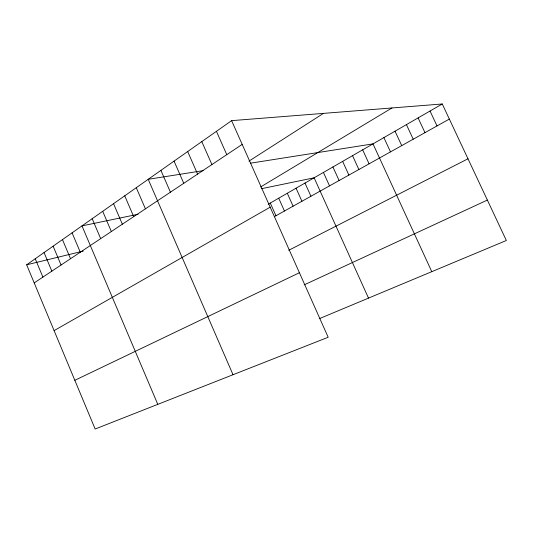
<?xml version="1.0" encoding="UTF-8"?>
<svg xmlns="http://www.w3.org/2000/svg" width="533" height="533" viewBox="0 0 533 533"><rect width="100%" height="100%" fill="white"/><g stroke="black" fill="none" stroke-linecap="round" stroke-linejoin="round"><path stroke-width="0.8" d="M231.608 120.645L328.175 337.256L95.147 429.018L26.65 264.801L231.608 120.645L442.263 103.982L506.35 240.496L319.24 318.707M34.199 282.903L242.195 144.396M248.944 161.126L323.484 113.376M260.637 186.956L391.968 107.959M268.219 204.246L442.263 103.982M54.106 330.627L270.184 207.164M274.562 216.531L449.346 119.066M288.733 250.27L467.994 158.787M74.827 380.302L299.413 272.729M304.163 284.875L487.375 200.075M26.65 264.801L83.221 251.103M138.114 214.259L81.982 225.885L157.795 404.347M261.39 188.722L314.124 177.802L368.503 298.12M203.06 170.66L148.207 179.308L233.028 374.726M250.57 163.171L373.007 143.877L431.783 271.663M430.038 111.024L437.013 125.941M418.099 117.906L424.974 132.657M406.432 124.622L413.215 139.213M395.04 131.191L401.722 145.622M383.9 137.607L390.489 151.885M362.667 149.833L369.083 163.824M352.546 155.669L358.876 169.514M342.639 161.372L348.888 175.084M332.938 166.962L339.108 180.54M323.431 172.439L329.527 185.884M305.003 183.052L310.946 196.244M296.062 188.202L301.938 201.267M287.3 193.252L293.103 206.191M278.712 198.203L284.442 211.021M270.284 203.053L275.954 215.758M216.425 131.325L226.778 154.663M201.794 141.618L211.921 164.557M187.683 151.545L197.596 174.098M174.064 161.119L183.772 183.305M160.913 170.367L170.427 192.193M136.281 187.696L145.422 208.843M124.729 195.818L133.703 216.645M113.542 203.686L122.35 224.206M102.702 211.315L111.344 231.535M92.182 218.71L100.677 238.637M72.082 232.848L80.283 252.216M62.468 239.61L70.529 258.712M53.133 246.179L61.062 265.021M44.052 252.562L51.854 271.15M35.231 258.765L42.907 277.107"/></g></svg>
